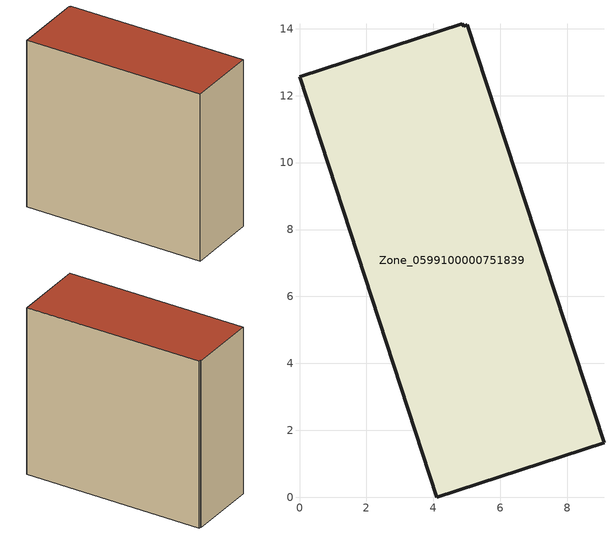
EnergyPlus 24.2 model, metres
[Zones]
Zone_0599100000751839
 floor ground (C_G): 4.9,14.07 5.01,14.12 9.1,1.63 4.11,0 0,12.56 4.87,14.15 z3.79
 wall outside (C_F): 4.11,0 9.1,1.63 5.01,14.12 4.9,14.07 4.87,14.15 0,12.56 4.11,0 z3.79:16.26
 roof outside (C_R): 5.01,14.12 4.9,14.07 4.87,14.15 0,12.56 4.11,0 9.1,1.63 z16.26
[BUILDING]
Pand.0599100000751839: North Axis=0; Terrain=City; Loads Convergence Tolerance Value=0.04; Temperature Convergence Tolerance Value=0.4; Solar Distribution=FullExterior; Maximum Number of Warmup Days=25; Minimum Number of Warmup Days=1
[Site:Location]
Rotterdam.The.Hague.AP_ZH_NLD Design_Conditions: Latitude=51.96; Longitude=4.45; Time Zone=1; Elevation=-4.5
[SITE:GROUNDTEMPERATURE:BUILDINGSURFACE]
18, 18, 18, 18, 18, 18, 18, 18, 18, 18, 18, 18
[MATERIAL] Thermal Absorptance=0.9; Solar Absorptance=0.7; Visible Absorptance=0.7
Name | Roughness | Thickness | Conductivity | Density | Specific Heat
G.TI.2006-2014 | MediumSmooth | 0.15 | 0.06 | 540 | 1210
F.TI.2006-2014 | Rough | 0.3 | 0.12 | 1920 | 840
R.TI.2006-2014 | MediumRough | 0.2 | 0.08 | 1500 | 1000
[CONSTRUCTION]
C_G: G.TI.2006-2014
C_F: F.TI.2006-2014
C_R: R.TI.2006-2014
[ZONE]
Zone_0599100000751839: Type=1; Multiplier=1; Ceiling Height=Autocalculate; Volume=Autocalculate; Floor Area=autocalculate; Part of Total Floor Area=Yes
[ZONEINFILTRATION:DESIGNFLOWRATE]
Infil_Zone_0599100000751839: Zone or ZoneList or Space or SpaceList=Zone_0599100000751839; Schedule=AlwaysOn; Design Flow Rate Calculation Method=Flow/Area; Flow Rate per Floor Area=0.0015; Constant Term Coefficient=1; Temperature Term Coefficient=0; Velocity Term Coefficient=0; Velocity Squared Term Coefficient=0
[HVACTEMPLATE:ZONE:IDEALLOADSAIRSYSTEM]
Zone_0599100000751839: Maximum Heating Supply Air Temperature=50; Minimum Cooling Supply Air Temperature=13; Maximum Heating Supply Air Humidity Ratio=0.0156; Minimum Cooling Supply Air Humidity Ratio=0.0077; Heating Limit=NoLimit; Cooling Limit=NoLimit; Dehumidification Control Type=ConstantSensibleHeatRatio; Cooling Sensible Heat Ratio=0.7; Dehumidification Setpoint=60; Humidification Control Type=None; Humidification Setpoint=30; Outdoor Air Method=None; Outdoor Air Flow Rate per Person=0.00944; Outdoor Air Flow Rate per Zone Floor Area=0; Outdoor Air Flow Rate per Zone=0; Demand Controlled Ventilation Type=None; Outdoor Air Economizer Type=NoEconomizer; Heat Recovery Type=None; Sensible Heat Recovery Effectiveness=0.7; Latent Heat Recovery Effectiveness=0.65
[ZONECONTROL:THERMOSTAT]
ThermostatControl_Zone_0599100000751839: Zone or ZoneList=Zone_0599100000751839; Control Type Schedule=DualSetpointControlType; Control 1=Thermostat_Zone_0599100000751839; Temperature Difference Between Cutout And Setpoint=0
[THERMOSTATSETPOINT:DUALSETPOINT]
Thermostat_Zone_0599100000751839: Heating Setpoint Temperature Schedule=HeatingSetpoint_Zone_0599100000751839; Cooling Setpoint Temperature Schedule=CoolingSetpoint_Zone_0599100000751839
[SCHEDULE:COMPACT]
HeatingSetpoint_Zone_0599100000751839: Through: 12/31, For: AllDays, Until: 24:00, 21
CoolingSetpoint_Zone_0599100000751839: Through: 12/31, For: AllDays, Until: 24:00, 24
DualSetpointControlType: Through: 12/31, For: AllDays, Until: 24:00, 4
AlwaysOn: Through: 12/31, For: AllDays, Until: 24:00, 1
